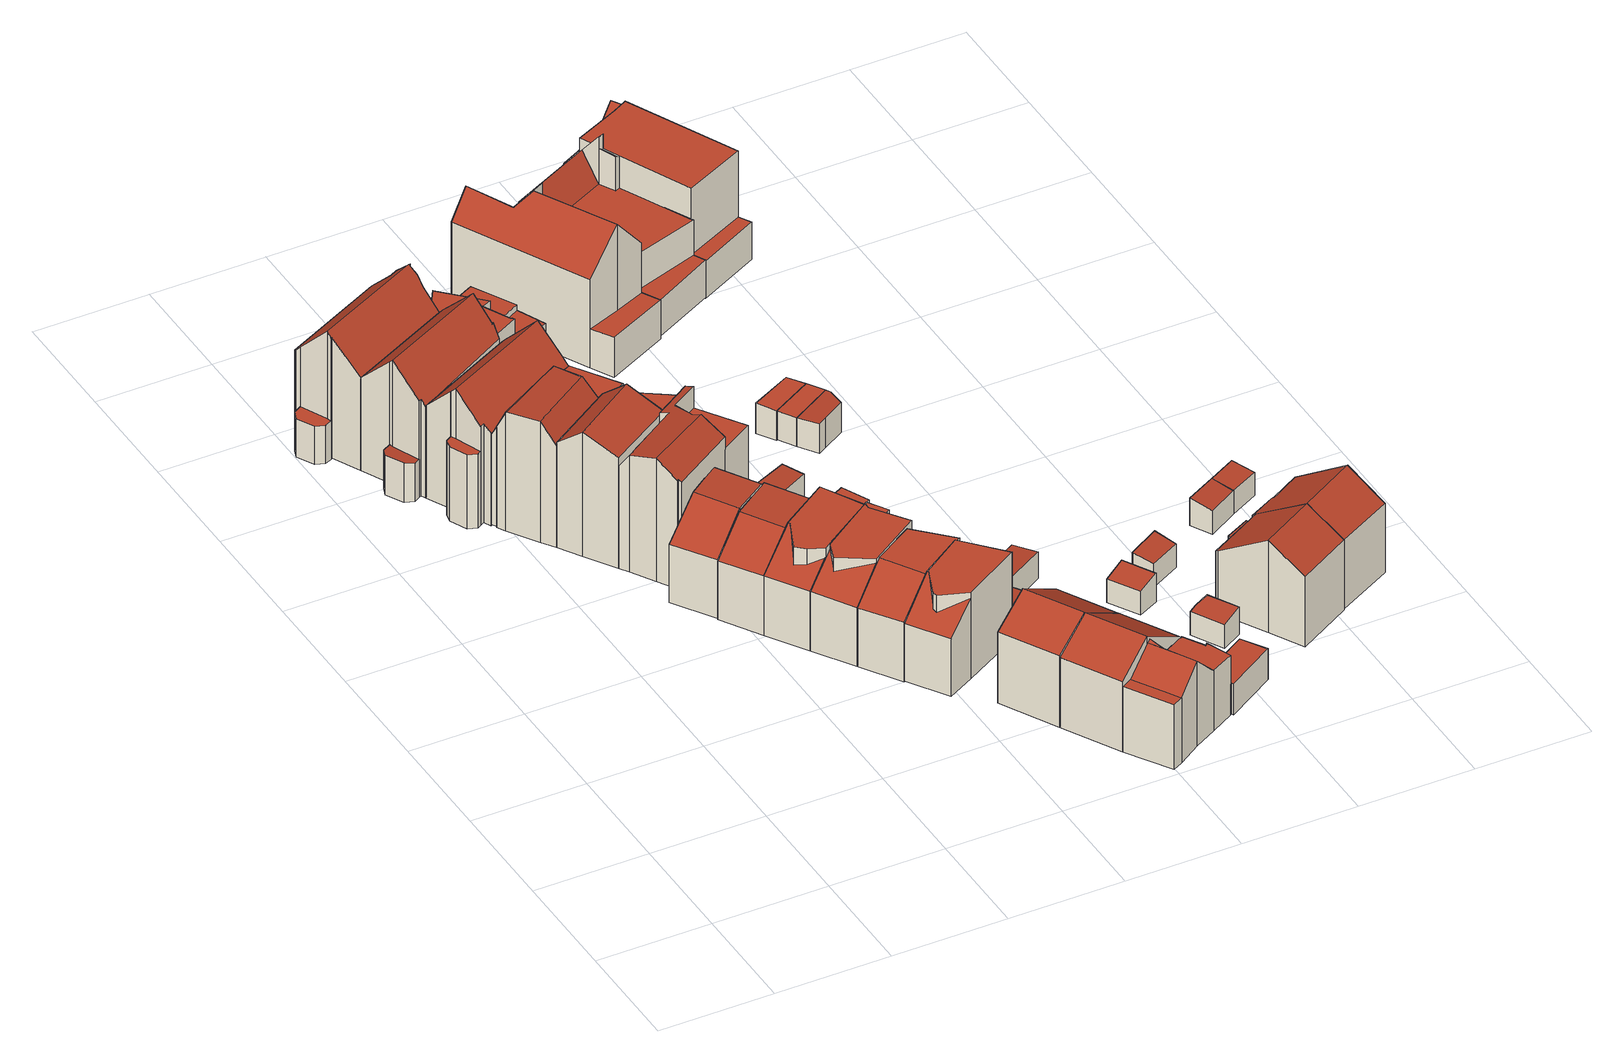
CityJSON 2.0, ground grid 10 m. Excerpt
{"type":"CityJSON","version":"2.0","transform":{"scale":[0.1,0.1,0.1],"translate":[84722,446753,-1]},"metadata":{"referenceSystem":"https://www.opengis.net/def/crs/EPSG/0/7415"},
"CityObjects":{
"building1":{"type":"Building","attributes":{"b3_bag_bag_overlap":0,"b3_bouwlagen":3,"b3_dak_type":"slanted","b3_h_dak_50p":9.49,"b3_h_dak_70p":10.19,"b3_h_dak_max":11.3,"b3_h_dak_min":3.09,"b3_h_maaiveld":-0.366,"b3_kas_warenhuis":false,"b3_mutatie_ahn3_ahn4":false,"b3_opp_buitenmuur":152.09,"b3_opp_dak_plat":2.57,"b3_opp_dak_schuin":101.36,"b3_opp_grond":76.14,"b3_opp_scheidingsmuur":177.81,"b3_reconstructie_onvolledig":false,"b3_rmse_lod12":2.52,"b3_rmse_lod13":0.966,"b3_rmse_lod22":0.0603,"b3_val3dity_lod12":"[]","b3_val3dity_lod13":"[]","b3_val3dity_lod22":"[]","b3_volume_lod12":803.07,"b3_volume_lod13":742.91,"b3_volume_lod22":706.24,"geconstateerd":false,"oorspronkelijkbouwjaar":1915,"status":"Pand in gebruik"},"children":["building1-1"]},
"building1-1":{"type":"BuildingPart","parents":["building1"],"geometry":[{"type":"Solid","lod":"2.2","boundaries":[[[[0,1,2,3,4,5,6,7,8,9,10,11,12,13,14,15]],[[16,7,6,17]],[[17,6,5,18]],[[19,20,14,13,21]],[[22,15,14,20]],[[23,11,10,24,25]],[[25,24,26,27]],[[28,8,7,16]],[[27,26,18,29]],[[29,18,5,4,30]],[[31,32,33,34]],[[35,9,8,28]],[[24,10,9,35]],[[21,13,12,36]],[[36,12,11,23]],[[37,38,20,19]],[[30,4,3,39]],[[39,3,2,32,31]],[[40,0,15,22]],[[32,2,1,41]],[[41,1,0,40]],[[34,33,38,37]],[[24,35,28,16,17,18,26]],[[38,33,40,22,20]],[[41,40,33,32]],[[27,37,19,21,36,23,25]],[[37,27,29,30,39,31,34]]]],"semantics":{"surfaces":[{"type":"GroundSurface"},{"type":"WallSurface","on_footprint_edge":true},{"type":"WallSurface","on_footprint_edge":false},{"type":"RoofSurface"}],"values":[[0,1,1,1,1,1,2,1,2,1,2,1,1,1,1,2,1,1,1,1,1,2,3,3,3,3,3]]}}]},
"building2":{"type":"Building","attributes":{"b3_bag_bag_overlap":0,"b3_bouwlagen":3,"b3_dak_type":"slanted","b3_h_dak_50p":10.35,"b3_h_dak_70p":10.88,"b3_h_dak_max":11.22,"b3_h_dak_min":8.4,"b3_h_maaiveld":-0.318,"b3_kas_warenhuis":false,"b3_mutatie_ahn3_ahn4":false,"b3_opp_buitenmuur":127.03,"b3_opp_dak_plat":17.73,"b3_opp_dak_schuin":49.9,"b3_opp_grond":53.45,"b3_opp_scheidingsmuur":175.1,"b3_reconstructie_onvolledig":false,"b3_rmse_lod12":1.39,"b3_rmse_lod13":1.39,"b3_rmse_lod22":0.12,"b3_val3dity_lod12":"[]","b3_val3dity_lod13":"[]","b3_val3dity_lod22":"[]","b3_volume_lod12":599.86,"b3_volume_lod13":599.86,"b3_volume_lod22":544.65,"geconstateerd":false,"oorspronkelijkbouwjaar":2007,"status":"Pand in gebruik"},"children":["building2-1"]},
"building2-1":{"type":"BuildingPart","parents":["building2"],"geometry":[{"type":"Solid","lod":"2.2","boundaries":[[[[42,43,44,45,46,47,48,49,50,51]],[[52,47,46,53]],[[54,55,56,57]],[[58,59,55,54]],[[60,50,49,61]],[[62,51,50,60]],[[63,64,59,58]],[[53,46,45,65]],[[66,43,42,67]],[[68,69,44,43,66]],[[57,56,69,68]],[[67,42,51,62]],[[61,49,48,70]],[[70,48,47,52,71]],[[71,52,64,63]],[[65,45,44,69]],[[60,57,68,66,67,62]],[[71,63,61,70]],[[57,60,61,63,58,54]],[[65,69,56,55,59,64,52,53]]]],"semantics":{"surfaces":[{"type":"GroundSurface"},{"type":"WallSurface","on_footprint_edge":true},{"type":"WallSurface","on_footprint_edge":false},{"type":"RoofSurface"}],"values":[[0,1,2,2,1,1,2,1,1,1,2,1,1,1,2,1,3,3,3,3]]}}]},
"building3":{"type":"Building","attributes":{"b3_bag_bag_overlap":0,"b3_bouwlagen":3,"b3_dak_type":"slanted","b3_h_dak_50p":8.77,"b3_h_dak_70p":9.88,"b3_h_dak_max":11.35,"b3_h_dak_min":2.34,"b3_h_maaiveld":-0.368,"b3_kas_warenhuis":false,"b3_mutatie_ahn3_ahn4":false,"b3_opp_buitenmuur":266.2,"b3_opp_dak_plat":30.44,"b3_opp_dak_schuin":108.61,"b3_opp_grond":110.12,"b3_opp_scheidingsmuur":145.61,"b3_reconstructie_onvolledig":false,"b3_rmse_lod12":4.04,"b3_rmse_lod13":1.57,"b3_rmse_lod22":0.597,"b3_val3dity_lod12":"[]","b3_val3dity_lod13":"[]","b3_val3dity_lod22":"[]","b3_volume_lod12":1126.4,"b3_volume_lod13":947.77,"b3_volume_lod22":842.76,"geconstateerd":false,"oorspronkelijkbouwjaar":1912,"status":"Pand in gebruik"},"children":["building3-1"]},
"building3-1":{"type":"BuildingPart","parents":["building3"],"geometry":[{"type":"Solid","lod":"2.2","boundaries":[[[[72,73,74,75,76,77,78,79,80,81,82,83,84,85,86,87,88]],[[89,90,91,92]],[[93,78,77,94]],[[95,75,74,96]],[[97,98,76,75,95]],[[99,72,88,100,101]],[[100,88,87,102]],[[96,74,73,103]],[[104,85,84,105]],[[101,100,106,107]],[[107,106,108,109]],[[105,84,83,108]],[[102,87,86,110]],[[110,86,85,104]],[[111,82,81,112]],[[112,81,80,113,114]],[[109,108,83,82,111]],[[115,116,117,98,97]],[[118,119,120,117,116]],[[121,122,116,115]],[[123,124,122,121]],[[114,113,125,126]],[[127,79,78,93]],[[113,80,79,127,128]],[[94,77,76,98]],[[103,73,72,99]],[[128,127,90,89]],[[124,129,119,118]],[[92,91,120,119]],[[126,125,129,124,123]],[[110,104,105,108,106,100,102]],[[129,125,113,128,89,92,119]],[[103,99,101,107,121,115,97,95,96]],[[124,118,116,122]],[[120,91,90,127,93,94,98,117]],[[126,123,121,107,109,111,112,114]]]],"semantics":{"surfaces":[{"type":"GroundSurface"},{"type":"WallSurface","on_footprint_edge":false},{"type":"WallSurface","on_footprint_edge":true},{"type":"RoofSurface"}],"values":[[0,1,2,2,2,2,2,2,2,1,1,2,2,2,2,2,2,1,1,1,1,1,2,2,2,2,1,1,1,1,3,3,3,3,3,3]]}}]},
"building4":{"type":"Building","attributes":{"b3_bag_bag_overlap":0,"b3_bouwlagen":3,"b3_dak_type":"slanted","b3_h_dak_50p":8.99,"b3_h_dak_70p":9.89,"b3_h_dak_max":11.28,"b3_h_dak_min":1.91,"b3_h_maaiveld":-0.415,"b3_kas_warenhuis":false,"b3_mutatie_ahn3_ahn4":false,"b3_opp_buitenmuur":167.05,"b3_opp_dak_plat":15.63,"b3_opp_dak_schuin":102.03,"b3_opp_grond":97.52,"b3_opp_scheidingsmuur":230.62,"b3_reconstructie_onvolledig":false,"b3_rmse_lod12":3.75,"b3_rmse_lod13":1.5,"b3_rmse_lod22":0.529,"b3_val3dity_lod12":"[]","b3_val3dity_lod13":"[]","b3_val3dity_lod22":"[]","b3_volume_lod12":1007.02,"b3_volume_lod13":867.8,"b3_volume_lod22":783.71,"geconstateerd":false,"oorspronkelijkbouwjaar":1915,"status":"Pand in gebruik"},"children":["building4-1"]},
"building4-1":{"type":"BuildingPart","parents":["building4"],"geometry":[{"type":"Solid","lod":"2.2","boundaries":[[[[130,131,132,81,133,134,78,135,136,137,138,139,15,13,140,12,141,142,143,144]],[[145,138,137,146,147]],[[148,140,13,149]],[[150,148,151,152]],[[153,78,134,154]],[[155,143,142,156]],[[157,144,143,155]],[[158,136,135,159]],[[146,137,136,158]],[[159,135,78,153]],[[160,161,162,163]],[[152,151,164,165]],[[166,131,130,167]],[[168,169,156,170]],[[167,130,144,157]],[[171,141,12,172]],[[172,12,140,148,150]],[[165,164,161,160,173]],[[174,175,133,81,112]],[[176,154,134,133,175]],[[177,132,131,166]],[[178,177,169,168]],[[170,156,142,141,171]],[[173,160,175,174]],[[179,180,154,176]],[[112,81,132,177,178]],[[147,146,180,179]],[[22,15,139,162]],[[163,162,139,138,145]],[[149,13,15,22]],[[169,177,166,167,157,155,156]],[[170,171,172,150,152,165,173,168]],[[112,178,168,173,174]],[[180,146,158,159,153,154]],[[163,145,147,179,176,175,160]],[[149,22,162,161,164,151,148]]]],"semantics":{"surfaces":[{"type":"GroundSurface"},{"type":"WallSurface","on_footprint_edge":true},{"type":"WallSurface","on_footprint_edge":false},{"type":"RoofSurface"}],"values":[[0,1,1,2,1,1,1,1,1,1,2,2,1,2,1,1,1,2,1,1,1,2,1,2,2,1,2,1,1,1,3,3,3,3,3,3]]}}]},
"building5":{"type":"Building","attributes":{"b3_bag_bag_overlap":0,"b3_bouwlagen":3,"b3_dak_type":"slanted","b3_h_dak_50p":9.45,"b3_h_dak_70p":10.74,"b3_h_dak_max":11.19,"b3_h_dak_min":2.65,"b3_h_maaiveld":-0.321,"b3_kas_warenhuis":false,"b3_mutatie_ahn3_ahn4":false,"b3_opp_buitenmuur":154.79,"b3_opp_dak_plat":15.14,"b3_opp_dak_schuin":57.48,"b3_opp_grond":68.62,"b3_opp_scheidingsmuur":185.21,"b3_reconstructie_onvolledig":false,"b3_rmse_lod12":3.67,"b3_rmse_lod13":1.21,"b3_rmse_lod22":0.238,"b3_val3dity_lod12":"[]","b3_val3dity_lod13":"[]","b3_val3dity_lod22":"[]","b3_volume_lod12":759.53,"b3_volume_lod13":655.76,"b3_volume_lod22":606.26,"geconstateerd":false,"oorspronkelijkbouwjaar":2007,"status":"Pand in gebruik"},"children":["building5-1"]},
"building5-1":{"type":"BuildingPart","parents":["building5"],"geometry":[{"type":"Solid","lod":"2.2","boundaries":[[[[181,182,183,184,185,186,187,48,188]],[[189,184,183,190]],[[191,192,193,194]],[[195,196,181,188,193]],[[197,187,186,198]],[[199,48,187,197]],[[190,183,182,200]],[[194,193,188,48,199]],[[198,186,185,201,202]],[[202,201,192,191]],[[203,204,196,195]],[[205,206,204,203]],[[201,185,184,189,207]],[[207,189,206,205]],[[200,182,181,196]],[[197,191,194,199]],[[202,191,197,198]],[[207,205,203,195,193,192,201]],[[200,196,204,206,189,190]]]],"semantics":{"surfaces":[{"type":"GroundSurface"},{"type":"WallSurface","on_footprint_edge":true},{"type":"WallSurface","on_footprint_edge":false},{"type":"RoofSurface"}],"values":[[0,1,2,1,1,1,1,1,1,2,2,2,1,2,1,3,3,3,3]]}}]},
"building6":{"type":"Building","attributes":{"b3_bag_bag_overlap":0,"b3_bouwlagen":3,"b3_dak_type":"slanted","b3_h_dak_50p":10.46,"b3_h_dak_70p":10.9,"b3_h_dak_max":11.23,"b3_h_dak_min":8.45,"b3_h_maaiveld":-0.322,"b3_kas_warenhuis":false,"b3_mutatie_ahn3_ahn4":false,"b3_opp_buitenmuur":170.84,"b3_opp_dak_plat":16.07,"b3_opp_dak_schuin":47.26,"b3_opp_grond":55.08,"b3_opp_scheidingsmuur":155.68,"b3_reconstructie_onvolledig":false,"b3_rmse_lod12":1.3,"b3_rmse_lod13":1.3,"b3_rmse_lod22":0.154,"b3_val3dity_lod12":"[]","b3_val3dity_lod13":"[]","b3_val3dity_lod22":"[]","b3_volume_lod12":618.58,"b3_volume_lod13":618.58,"b3_volume_lod22":570.13,"geconstateerd":false,"oorspronkelijkbouwjaar":2007,"status":"Pand in gebruik"},"children":["building6-1"]},
"building6-1":{"type":"BuildingPart","parents":["building6"],"geometry":[{"type":"Solid","lod":"2.2","boundaries":[[[[208,186,209,210,211,212,213,214,215,216,217]],[[218,209,186,219]],[[220,208,217,221]],[[222,218,223]],[[219,186,208,220]],[[224,215,214,225]],[[226,216,215,224]],[[227,228,229,230]],[[228,213,212,231]],[[221,217,216,226]],[[232,210,209,218,222]],[[225,214,213,228,227]],[[233,234,235,236]],[[236,235,211,210,232]],[[230,229,237,238]],[[231,212,211,235]],[[238,237,234,233]],[[219,220,223,218]],[[225,227,230,221,226,224]],[[238,233,236,232,222,223,220,221,230]],[[234,237,229,228,231,235]]]],"semantics":{"surfaces":[{"type":"GroundSurface"},{"type":"WallSurface","on_footprint_edge":true},{"type":"WallSurface","on_footprint_edge":false},{"type":"RoofSurface"}],"values":[[0,1,1,2,1,1,1,2,1,1,1,1,2,1,2,1,2,3,3,3,3]]}}]},
"building7":{"type":"Building","attributes":{"b3_bag_bag_overlap":0,"b3_bouwlagen":3,"b3_dak_type":"slanted","b3_h_dak_50p":5.7,"b3_h_dak_70p":7.4,"b3_h_dak_max":8,"b3_h_dak_min":2.19,"b3_h_maaiveld":-0.327,"b3_kas_warenhuis":false,"b3_mutatie_ahn3_ahn4":false,"b3_opp_buitenmuur":92.63,"b3_opp_dak_plat":47.72,"b3_opp_dak_schuin":18.5,"b3_opp_grond":58.22,"b3_opp_scheidingsmuur":126.48,"b3_reconstructie_onvolledig":false,"b3_rmse_lod12":3.33,"b3_rmse_lod13":0.966,"b3_rmse_lod22":0.0675,"b3_val3dity_lod12":"[]","b3_val3dity_lod13":"[]","b3_val3dity_lod22":"[]","b3_volume_lod12":446.77,"b3_volume_lod13":349.79,"b3_volume_lod22":315.36,"geconstateerd":false,"oorspronkelijkbouwjaar":1892,"status":"Pand in gebruik"},"children":["building7-1"]},
"building7-1":{"type":"BuildingPart","parents":["building7"],"geometry":[{"type":"Solid","lod":"2.2","boundaries":[[[[239,240,241,242,243,244,245,246,247,212,248,249,250,251]],[[252,249,248,253]],[[253,248,212,254]],[[255,250,249,252]],[[254,212,247,256]],[[257,244,243,258]],[[259,245,244,257]],[[258,243,242,260]],[[261,251,250,255]],[[262,239,251,261]],[[263,264,265,266]],[[264,241,240,267,268]],[[260,242,241,264,263]],[[266,265,246,245,259]],[[269,256,247,246,265]],[[268,267,256,269]],[[267,240,239,262]],[[258,260,259,257]],[[266,259,260,263]],[[268,269,265,264]],[[267,262,261,255,252,253,254,256]]]],"semantics":{"surfaces":[{"type":"GroundSurface"},{"type":"WallSurface","on_footprint_edge":true},{"type":"WallSurface","on_footprint_edge":false},{"type":"RoofSurface"}],"values":[[0,1,1,1,1,1,1,1,1,1,2,1,1,1,1,2,1,3,3,3,3]]}}]},
"building8":{"type":"Building","attributes":{"b3_bag_bag_overlap":0,"b3_bouwlagen":3,"b3_dak_type":"slanted","b3_h_dak_50p":5.51,"b3_h_dak_70p":7.42,"b3_h_dak_max":7.96,"b3_h_dak_min":2.17,"b3_h_maaiveld":-0.36,"b3_kas_warenhuis":false,"b3_mutatie_ahn3_ahn4":false,"b3_opp_buitenmuur":71.99,"b3_opp_dak_plat":27.09,"b3_opp_dak_schuin":32.1,"b3_opp_grond":58,"b3_opp_scheidingsmuur":145.56,"b3_reconstructie_onvolledig":false,"b3_rmse_lod12":3.43,"b3_rmse_lod13":0.975,"b3_rmse_lod22":0.0486,"b3_val3dity_lod12":"[]","b3_val3dity_lod13":"[]","b3_val3dity_lod22":"[]","b3_volume_lod12":458.21,"b3_volume_lod13":337.32,"b3_volume_lod22":309.08,"geconstateerd":false,"oorspronkelijkbouwjaar":1892,"status":"Pand in gebruik"},"children":["building8-1"]},
"building8-1":{"type":"BuildingPart","parents":["building8"],"geometry":[{"type":"Solid","lod":"2.2","boundaries":[[[[270,271,272,273,274,275,276,277,278,279,280,281,282,283]],[[284,270,283,285,286]],[[287,279,278,288]],[[289,280,279,287]],[[290,272,271,291]],[[292,281,280,289]],[[293,282,281,292]],[[288,278,277,261]],[[294,293,295,296]],[[297,273,272,290]],[[291,271,270,284]],[[261,277,276,295]],[[298,299,274,273,297]],[[296,295,276,275,300]],[[285,283,282,293,294]],[[286,285,299,298]],[[300,275,274,299]],[[291,284,297,290]],[[261,295,293,292,289,287,288]],[[286,298,297,284]],[[300,299,285,294,296]]]],"semantics":{"surfaces":[{"type":"GroundSurface"},{"type":"WallSurface","on_footprint_edge":true},{"type":"WallSurface","on_footprint_edge":false},{"type":"RoofSurface"}],"values":[[0,1,1,1,1,1,1,1,2,1,1,1,1,1,1,2,1,3,3,3,3]]}}]},
"building9":{"type":"Building","attributes":{"b3_bag_bag_overlap":0,"b3_bouwlagen":3,"b3_dak_type":"slanted","b3_h_dak_50p":7.68,"b3_h_dak_70p":7.88,"b3_h_dak_max":7.99,"b3_h_dak_min":2.3,"b3_h_maaiveld":-0.388,"b3_kas_warenhuis":false,"b3_mutatie_ahn3_ahn4":false,"b3_opp_buitenmuur":67.15,"b3_opp_dak_plat":23.9,"b3_opp_dak_schuin":23.07,"b3_opp_grond":44.49,"b3_opp_scheidingsmuur":136.31,"b3_reconstructie_onvolledig":false,"b3_rmse_lod12":2.86,"b3_rmse_lod13":0.833,"b3_rmse_lod22":0.0979,"b3_val3dity_lod12":"[]","b3_val3dity_lod13":"[]","b3_val3dity_lod22":"[]","b3_volume_lod12":368.14,"b3_volume_lod13":310.13,"b3_volume_lod22":291.2,"geconstateerd":false,"oorspronkelijkbouwjaar":1892,"status":"Pand in gebruik"},"children":["building9-1"]},
"building9-1":{"type":"BuildingPart","parents":["building9"],"geometry":[{"type":"Solid","lod":"2.2","boundaries":[[[[301,302,303,304,305,306,307,308,309]],[[310,306,305,311]],[[312,313,307,306,310,314]],[[315,308,307,313]],[[316,317,313,312]],[[318,309,308,315]],[[311,305,304,319]],[[320,321,322,323]],[[323,322,303,302,324]],[[319,304,303,322]],[[314,310,321,320]],[[325,301,309,318]],[[326,325,317,316]],[[324,302,301,325,326]],[[321,310,311,319,322]],[[317,325,318,315,313]],[[324,326,316,312,314,320,323]]]],"semantics":{"surfaces":[{"type":"GroundSurface"},{"type":"WallSurface","on_footprint_edge":true},{"type":"WallSurface","on_footprint_edge":false},{"type":"RoofSurface"}],"values":[[0,1,1,1,2,1,1,2,1,1,2,1,2,1,3,3,3]]}}]},
"building10":{"type":"Building","attributes":{"b3_bag_bag_overlap":0,"b3_bouwlagen":3,"b3_dak_type":"slanted","b3_h_dak_50p":6.46,"b3_h_dak_70p":7.89,"b3_h_dak_max":8.02,"b3_h_dak_min":2.15,"b3_h_maaiveld":-0.372,"b3_kas_warenhuis":false,"b3_mutatie_ahn3_ahn4":false,"b3_opp_buitenmuur":78.04,"b3_opp_dak_plat":43.84,"b3_opp_dak_schuin":12.09,"b3_opp_grond":53.32,"b3_opp_scheidingsmuur":149.13,"b3_reconstructie_onvolledig":false,"b3_rmse_lod12":3.58,"b3_rmse_lod13":0.774,"b3_rmse_lod22":0.0904,"b3_val3dity_lod12":"[]","b3_val3dity_lod13":"[]","b3_val3dity_lod22":"[]","b3_volume_lod12":440.86,"b3_volume_lod13":334.33,"b3_volume_lod22":317.39,"geconstateerd":false,"oorspronkelijkbouwjaar":1892,"status":"Pand in gebruik"},"children":["building10-1"]},
"building10-1":{"type":"BuildingPart","parents":["building10"],"geometry":[{"type":"Solid","lod":"2.2","boundaries":[[[[327,302,328,309,271,329,330,281,331,332,333,304]],[[334,335,328,302,324]],[[318,309,328,335]],[[336,337,335,334]],[[338,281,330,339]],[[340,341,339,342]],[[291,271,309,318]],[[343,304,333,344]],[[344,333,332,345]],[[345,332,331,346]],[[346,331,281,338]],[[347,348,349]],[[348,347,337,336]],[[342,339,330,329,350]],[[350,329,271,291]],[[324,302,327,341,340]],[[341,327,304,343]],[[350,291,318,335,337,347,349]],[[324,340,342,350,349,348,336,334]],[[341,343,344,345,346,338,339]]]],"semantics":{"surfaces":[{"type":"GroundSurface"},{"type":"WallSurface","on_footprint_edge":true},{"type":"WallSurface","on_footprint_edge":false},{"type":"RoofSurface"}],"values":[[0,1,1,2,1,2,1,1,1,1,1,2,2,1,1,1,1,3,3,3]]}}]},
"building11":{"type":"Building","attributes":{"b3_bag_bag_overlap":0,"b3_bouwlagen":3,"b3_dak_type":"slanted","b3_h_dak_50p":6.71,"b3_h_dak_70p":7.63,"b3_h_dak_max":7.87,"b3_h_dak_min":1.99,"b3_h_maaiveld":-0.374,"b3_kas_warenhuis":false,"b3_mutatie_ahn3_ahn4":false,"b3_opp_buitenmuur":74.52,"b3_opp_dak_plat":36.42,"b3_opp_dak_schuin":16.88,"b3_opp_grond":49.95,"b3_opp_scheidingsmuur":124.84,"b3_reconstructie_onvolledig":false,"b3_rmse_lod12":3.13,"b3_rmse_lod13":0.775,"b3_rmse_lod22":0.0687,"b3_val3dity_lod12":"[]","b3_val3dity_lod13":"[]","b3_val3dity_lod22":"[]","b3_volume_lod12":399.89,"b3_volume_lod13":306.87,"b3_volume_lod22":289.5,"geconstateerd":false,"oorspronkelijkbouwjaar":1892,"status":"Pand in gebruik"},"children":["building11-1"]},
"building11-1":{"type":"BuildingPart","parents":["building11"],"geometry":[{"type":"Solid","lod":"2.2","boundaries":[[[[351,352,353,354,355,356,308,357,358]],[[359,352,351,360]],[[361,353,352,359]],[[362,357,308,315]],[[315,308,356,363]],[[364,354,353,361,365]],[[365,361,366,367]],[[363,356,355,368]],[[368,355,354,364]],[[360,351,358,366]],[[367,366,358,357,362]],[[363,368,362,315]],[[360,366,361,359]],[[367,362,368,364,365]]]],"semantics":{"surfaces":[{"type":"GroundSurface"},{"type":"WallSurface","on_footprint_edge":true},{"type":"WallSurface","on_footprint_edge":false},{"type":"RoofSurface"}],"values":[[0,1,1,1,1,1,2,1,1,1,1,3,3,3]]}}]},
"building12":{"type":"Building","attributes":{"b3_bag_bag_overlap":0,"b3_bouwlagen":3,"b3_dak_type":"slanted","b3_h_dak_50p":7.14,"b3_h_dak_70p":7.7,"b3_h_dak_max":8.46,"b3_h_dak_min":5.37,"b3_h_maaiveld":-0.325,"b3_kas_warenhuis":false,"b3_mutatie_ahn3_ahn4":false,"b3_opp_buitenmuur":129.36,"b3_opp_dak_plat":0,"b3_opp_dak_schuin":53.41,"b3_opp_grond":45.16,"b3_opp_scheidingsmuur":60.1,"b3_reconstructie_onvolledig":false,"b3_rmse_lod12":0.99,"b3_rmse_lod13":0.99,"b3_rmse_lod22":0.0317,"b3_val3dity_lod12":"[]","b3_val3dity_lod13":"[]","b3_val3dity_lod22":"[]","b3_volume_lod12":360.89,"b3_volume_lod13":360.89,"b3_volume_lod22":335.99,"geconstateerd":false,"oorspronkelijkbouwjaar":1981,"status":"Pand in gebruik"},"children":["building12-1"]},
"building12-1":{"type":"BuildingPart","parents":["building12"],"geometry":[{"type":"Solid","lod":"2.2","boundaries":[[[[369,370,371,372,373,374]],[[375,372,371,376]],[[377,369,374,378]],[[378,374,373,379]],[[379,373,372,375]],[[376,371,370,380]],[[380,370,369,377]],[[379,375,377,378]],[[380,377,375,376]]]],"semantics":{"surfaces":[{"type":"GroundSurface"},{"type":"WallSurface","on_footprint_edge":true},{"type":"RoofSurface"}],"values":[[0,1,1,1,1,1,1,2,2]]}}]},
"building13":{"type":"Building","attributes":{"b3_bag_bag_overlap":0,"b3_bouwlagen":3,"b3_dak_type":"slanted","b3_h_dak_50p":6.05,"b3_h_dak_70p":7.85,"b3_h_dak_max":8.07,"b3_h_dak_min":1.98,"b3_h_maaiveld":-0.334,"b3_kas_warenhuis":false,"b3_mutatie_ahn3_ahn4":false,"b3_opp_buitenmuur":172.36,"b3_opp_dak_plat":26.41,"b3_opp_dak_schuin":38.64,"b3_opp_grond":61.53,"b3_opp_scheidingsmuur":59.49,"b3_reconstructie_onvolledig":false,"b3_rmse_lod12":3.7,"b3_rmse_lod13":0.728,"b3_rmse_lod22":0.0856,"b3_val3dity_lod12":"[]","b3_val3dity_lod13":"[]","b3_val3dity_lod22":"[]","b3_volume_lod12":503.95,"b3_volume_lod13":363.41,"b3_volume_lod22":342.56,"geconstateerd":false,"oorspronkelijkbouwjaar":1892,"status":"Pand in gebruik"},"children":["building13-1"]},
"building13-1":{"type":"BuildingPart","parents":["building13"],"geometry":[{"type":"Solid","lod":"2.2","boundaries":[[[[381,382,383,384,385,386,387,388,389,390,391,392]],[[393,388,387,394]],[[395,393,396,397]],[[398,384,383,399]],[[400,385,384,398]],[[397,396,381,392,401]],[[402,391,390,403]],[[394,387,386,404]],[[404,386,385,400]],[[399,383,382,405]],[[406,407,408,409]],[[405,382,381,396]],[[401,392,391,402]],[[410,411,389,388,393,395]],[[407,406,412]],[[403,390,389,411]],[[409,408,411,410]],[[405,396,393,394,404,400,398,399]],[[411,408,407,412,401,402,403]],[[409,410,395,397,401,412,406]]]],"semantics":{"surfaces":[{"type":"GroundSurface"},{"type":"WallSurface","on_footprint_edge":true},{"type":"WallSurface","on_footprint_edge":false},{"type":"RoofSurface"}],"values":[[0,1,2,1,1,1,1,1,1,1,2,1,1,1,2,1,2,3,3,3]]}}]},
"building14":{"type":"Building","attributes":{"b3_bag_bag_overlap":0,"b3_bouwlagen":3,"b3_dak_type":"slanted","b3_h_dak_50p":7.16,"b3_h_dak_70p":7.71,"b3_h_dak_max":8.47,"b3_h_dak_min":5.38,"b3_h_maaiveld":-0.351,"b3_kas_warenhuis":false,"b3_mutatie_ahn3_ahn4":false,"b3_opp_buitenmuur":76.83,"b3_opp_dak_plat":0,"b3_opp_dak_schuin":53.41,"b3_opp_grond":45.1,"b3_opp_scheidingsmuur":113.11,"b3_reconstructie_onvolledig":false,"b3_rmse_lod12":0.954,"b3_rmse_lod13":0.954,"b3_rmse_lod22":0.0301,"b3_val3dity_lod12":"[]","b3_val3dity_lod13":"[]","b3_val3dity_lod22":"[]","b3_volume_lod12":360.29,"b3_volume_lod13":360.29,"b3_volume_lod22":336.59,"geconstateerd":false,"oorspronkelijkbouwjaar":1981,"status":"Pand in gebruik"},"children":["building14-1"]},
"building14-1":{"type":"BuildingPart","parents":["building14"],"geometry":[{"type":"Solid","lod":"2.2","boundaries":[[[[373,372,413,414,415,416]],[[417,415,414,418]],[[419,416,415,417]],[[420,373,416,419]],[[418,414,413,421]],[[421,413,372,375]],[[375,372,373,420]],[[375,417,418,421]],[[417,375,420,419]]]],"semantics":{"surfaces":[{"type":"GroundSurface"},{"type":"WallSurface","on_footprint_edge":true},{"type":"RoofSurface"}],"values":[[0,1,1,1,1,1,1,2,2]]}}]},
"building15":{"type":"Building","attributes":{"b3_bag_bag_overlap":0,"b3_bouwlagen":2,"b3_dak_type":"slanted","b3_h_dak_50p":5.47,"b3_h_dak_70p":6.25,"b3_h_dak_max":8.31,"b3_h_dak_min":2.52,"b3_h_maaiveld":-0.339,"b3_kas_warenhuis":false,"b3_mutatie_ahn3_ahn4":false,"b3_opp_buitenmuur":86.36,"b3_opp_dak_plat":28.05,"b3_opp_dak_schuin":28.04,"b3_opp_grond":48.75,"b3_opp_scheidingsmuur":106.01,"b3_reconstructie_onvolledig":false,"b3_rmse_lod12":1.94,"b3_rmse_lod13":0.793,"b3_rmse_lod22":0.0542,"b3_val3dity_lod12":"[]","b3_val3dity_lod13":"[]","b3_val3dity_lod22":"[]","b3_volume_lod12":321.64,"b3_volume_lod13":290.06,"b3_volume_lod22":273.77,"geconstateerd":false,"oorspronkelijkbouwjaar":1883,"status":"Pand in gebruik"},"children":["building15-1"]},
"building15-1":{"type":"BuildingPart","parents":["building15"],"geometry":[{"type":"Solid","lod":"2.2","boundaries":[[[[422,423,416,424,425,426,414,427,428,429,430,431,432,433,434,435,436,437]],[[438,423,422,439]],[[440,432,431,441]],[[442,429,428,443]],[[444,445,430,429,442]],[[443,428,427,446]],[[447,433,432,440]],[[446,427,414,418]],[[448,424,416,449]],[[449,416,423,438]],[[441,431,430,445]],[[450,434,433,447]],[[451,435,434,450]],[[418,414,426,452]],[[453,454,425,424,448]],[[455,437,436,456]],[[456,436,435,451,457]],[[439,422,437,455]],[[454,453,458]],[[452,426,425,454]],[[457,451,445,444]],[[449,438,439,448]],[[457,444,442,443,446,418,452,456]],[[455,458,453,448,439]],[[458,455,456,452,454]],[[445,451,450,447,440,441]]]],"semantics":{"surfaces":[{"type":"GroundSurface"},{"type":"WallSurface","on_footprint_edge":true},{"type":"WallSurface","on_footprint_edge":false},{"type":"RoofSurface"}],"values":[[0,1,1,1,1,1,1,1,1,1,1,1,1,1,1,1,1,1,2,1,2,3,3,3,3,3]]}}]},
"building16":{"type":"Building","attributes":{"b3_bag_bag_overlap":0,"b3_bouwlagen":3,"b3_dak_type":"slanted","b3_h_dak_50p":9.13,"b3_h_dak_70p":9.81,"b3_h_dak_max":11.39,"b3_h_dak_min":3.23,"b3_h_maaiveld":-0.354,"b3_kas_warenhuis":false,"b3_mutatie_ahn3_ahn4":false,"b3_opp_buitenmuur":233.76,"b3_opp_dak_plat":0,"b3_opp_dak_schuin":122.69,"b3_opp_grond":84.76,"b3_opp_scheidingsmuur":106.13,"b3_reconstructie_onvolledig":false,"b3_rmse_lod12":2.49,"b3_rmse_lod13":1.03,"b3_rmse_lod22":0.139,"b3_val3dity_lod12":"[]","b3_val3dity_lod13":"[]","b3_val3dity_lod22":"[]","b3_volume_lod12":860.69,"b3_volume_lod13":793.48,"b3_volume_lod22":755.49,"geconstateerd":false,"oorspronkelijkbouwjaar":1916,"status":"Pand in gebruik"},"children":["building16-1"]},
"building16-1":{"type":"BuildingPart","parents":["building16"],"geometry":[{"type":"Solid","lod":"2.2","boundaries":[[[[459,460,461,462,463,464,465,466,467,468,469,470]],[[471,467,466,472]],[[473,468,467,471]],[[472,466,465,474]],[[474,465,464,475]],[[476,469,468,473]],[[477,478,479,480]],[[478,462,461,481]],[[481,461,460,482]],[[475,464,463,483]],[[483,463,462,478,477]],[[484,485,486]],[[480,479,487,488]],[[482,460,459,487]],[[485,484,470,469,476]],[[488,487,459,470,484]],[[475,489,473,471,472,474]],[[482,487,479,478,481]],[[490,486,485,476,473,489]],[[488,484,486,490,480]],[[489,475,483,477,480,490]]]],"semantics":{"surfaces":[{"type":"GroundSurface"},{"type":"WallSurface","on_footprint_edge":true},{"type":"WallSurface","on_footprint_edge":false},{"type":"RoofSurface"}],"values":[[0,1,1,1,1,1,2,1,1,1,1,2,2,1,1,1,3,3,3,3,3]]}}]},
"building17":{"type":"Building","attributes":{"b3_bag_bag_overlap":0,"b3_dak_type":"horizontal","b3_h_dak_50p":2.43,"b3_h_dak_70p":2.44,"b3_h_dak_max":2.71,"b3_h_dak_min":2.38,"b3_h_maaiveld":-0.359,"b3_kas_warenhuis":false,"b3_mutatie_ahn3_ahn4":false,"b3_opp_buitenmuur":21.5,"b3_opp_dak_plat":7.22,"b3_opp_dak_schuin":0,"b3_opp_grond":7.22,"b3_opp_scheidingsmuur":11.28,"b3_reconstructie_onvolledig":false,"b3_rmse_lod12":0.0452,"b3_rmse_lod13":0.0452,"b3_rmse_lod22":0.0406,"b3_val3dity_lod12":"[]","b3_val3dity_lod13":"[]","b3_val3dity_lod22":"[]","b3_volume_lod12":20.22,"b3_volume_lod13":20.22,"b3_volume_lod22":20.21,"geconstateerd":false,"oorspronkelijkbouwjaar":2006,"status":"Pand in gebruik"},"children":["building17-1"]},
"building17-1":{"type":"BuildingPart","parents":["building17"],"geometry":[{"type":"Solid","lod":"2.2","boundaries":[[[[491,492,493,494]],[[495,491,494,496]],[[496,494,493,497]],[[497,493,492,498]],[[498,492,491,495]],[[498,495,496,497]]]],"semantics":{"surfaces":[{"type":"GroundSurface"},{"type":"WallSurface","on_footprint_edge":true},{"type":"RoofSurface"}],"values":[[0,1,1,1,1,2]]}}]},
"building18":{"type":"Building","attributes":{"b3_bag_bag_overlap":0,"b3_dak_type":"horizontal","b3_h_dak_50p":2.44,"b3_h_dak_70p":2.45,"b3_h_dak_max":2.48,"b3_h_dak_min":2.38,"b3_h_maaiveld":-0.346,"b3_kas_warenhuis":false,"b3_mutatie_ahn3_ahn4":false,"b3_opp_buitenmuur":9.84,"b3_opp_dak_plat":7.13,"b3_opp_dak_schuin":0,"b3_opp_grond":7.13,"b3_opp_scheidingsmuur":22.66,"b3_reconstructie_onvolledig":false,"b3_rmse_lod12":0.0213,"b3_rmse_lod13":0.0213,"b3_rmse_lod22":0.0196,"b3_val3dity_lod12":"[]","b3_val3dity_lod13":"[]","b3_val3dity_lod22":"[]","b3_volume_lod12":19.89,"b3_volume_lod13":19.89,"b3_volume_lod22":19.83,"geconstateerd":false,"oorspronkelijkbouwjaar":2006,"status":"Pand in gebruik"},"children":["building18-1"]},
"building18-1":{"type":"BuildingPart","parents":["building18"],"geometry":[{"type":"Solid","lod":"2.2","boundaries":[[[[499,500,501,502]],[[503,499,502,504]],[[504,502,501,496]],[[496,501,500,495]],[[495,500,499,503]],[[495,503,504,496]]]],"semantics":{"surfaces":[{"type":"GroundSurface"},{"type":"WallSurface","on_footprint_edge":true},{"type":"RoofSurface"}],"values":[[0,1,1,1,1,2]]}}]},
"building19":{"type":"Building","attributes":{"b3_bag_bag_overlap":0,"b3_dak_type":"horizontal","b3_h_dak_50p":2.45,"b3_h_dak_70p":2.45,"b3_h_dak_max":2.5,"b3_h_dak_min":2.4,"b3_h_maaiveld":-0.337,"b3_kas_warenhuis":false,"b3_mutatie_ahn3_ahn4":false,"b3_opp_buitenmuur":20.07,"b3_opp_dak_plat":7.22,"b3_opp_dak_schuin":0,"b3_opp_grond":7.22,"b3_opp_scheidingsmuur":11.38,"b3_reconstructie_onvolledig":false,"b3_rmse_lod12":0.0217,"b3_rmse_lod13":0.0217,"b3_rmse_lod22":0.0196,"b3_val3dity_lod12":"[]","b3_val3dity_lod13":"[]","b3_val3dity_lod22":"[]","b3_volume_lod12":20.13,"b3_volume_lod13":20.13,"b3_volume_lod22":20.07,"geconstateerd":false,"oorspronkelijkbouwjaar":2006,"status":"Pand in gebruik"},"children":["building19-1"]},
"building19-1":{"type":"BuildingPart","parents":["building19"],"geometry":[{"type":"Solid","lod":"2.2","boundaries":[[[[505,506,507,508,499,502]],[[509,508,507,510]],[[503,499,508,509]],[[511,506,505,512]],[[512,505,502,504]],[[510,507,506,511]],[[504,502,499,503]],[[504,503,509,510,511,512]]]],"semantics":{"surfaces":[{"type":"GroundSurface"},{"type":"WallSurface","on_footprint_edge":true},{"type":"RoofSurface"}],"values":[[0,1,1,1,1,1,1,2]]}}]},
"building20":{"type":"Building","attributes":{"b3_dak_type":"slanted","b3_h_dak_50p":2.18,"b3_h_dak_70p":2.29,"b3_h_dak_max":2.52,"b3_h_dak_min":1.99,"b3_h_maaiveld":-0.198,"b3_kas_warenhuis":false,"b3_mutatie_ahn3_ahn4":false,"b3_opp_buitenmuur":24.58,"b3_opp_dak_plat":0,"b3_opp_dak_schuin":6.32,"b3_opp_grond":6.12,"b3_opp_scheidingsmuur":0,"b3_reconstructie_onvolledig":false,"b3_rmse_lod12":0.186,"b3_rmse_lod13":0.186,"b3_rmse_lod22":0.0372,"b3_val3dity_lod12":"[]","b3_val3dity_lod13":"[]","b3_val3dity_lod22":"[]","b3_volume_lod12":15.47,"b3_volume_lod13":15.47,"b3_volume_lod22":14.89,"geconstateerd":false,"oorspronkelijkbouwjaar":1981,"status":"Pand in gebruik"},"children":["building20-1"]},
"building20-1":{"type":"BuildingPart","parents":["building20"],"geometry":[{"type":"Solid","lod":"2.2","boundaries":[[[[513,514,515,516]],[[517,513,516,518]],[[518,516,515,519]],[[519,515,514,520]],[[520,514,513,517]],[[520,517,518,519]]]],"semantics":{"surfaces":[{"type":"GroundSurface"},{"type":"WallSurface","on_footprint_edge":true},{"type":"RoofSurface"}],"values":[[0,1,1,1,1,2]]}}]},
"building21":{"type":"Building","attributes":{"b3_bag_bag_overlap":0,"b3_bouwlagen":3,"b3_dak_type":"slanted","b3_h_dak_50p":6.82,"b3_h_dak_70p":7.38,"b3_h_dak_max":10.17,"b3_h_dak_min":3.26,"b3_h_maaiveld":-0.144,"b3_kas_warenhuis":false,"b3_mutatie_ahn3_ahn4":false,"b3_opp_buitenmuur":96.81,"b3_opp_dak_plat":52.5,"b3_opp_dak_schuin":42.32,"b3_opp_grond":77.86,"b3_opp_scheidingsmuur":183.38,"b3_reconstructie_onvolledig":false,"b3_rmse_lod12":1.63,"b3_rmse_lod13":0.802,"b3_rmse_lod22":0.377,"b3_val3dity_lod12":"[]","b3_val3dity_lod13":"[]","b3_val3dity_lod22":"[]","b3_volume_lod12":570.06,"b3_volume_lod13":550.68,"b3_volume_lod22":536.92,"geconstateerd":false,"oorspronkelijkbouwjaar":1914,"status":"Pand in gebruik"},"children":["building21-1"]},
"building21-1":{"type":"BuildingPart","parents":["building21"],"geometry":[{"type":"Solid","lod":"2.2","boundaries":[[[[521,522,523,524,525,526,527,528,529,530]],[[482,525,524,531]],[[532,533,534,535]],[[536,537,523,522,534]],[[538,530,529,539]],[[539,529,528,540]],[[541,526,525,482]],[[531,524,523,537]],[[542,543,521,530,538]],[[544,541,537,536]],[[545,546,547,548]],[[540,528,527,549]],[[549,527,526,541,544]],[[535,534,522,521,543]],[[546,545,533,532]],[[547,546,543,542]],[[537,541,482,531]],[[543,546,532,535]],[[545,549,544,536,534,533]],[[547,542,538,539,540,548]],[[549,545,548,540]]]],"semantics":{"surfaces":[{"type":"GroundSurface"},{"type":"WallSurface","on_footprint_edge":true},{"type":"WallSurface","on_footprint_edge":false},{"type":"RoofSurface"}],"values":[[0,1,2,1,1,1,1,1,1,2,2,1,1,1,2,2,3,3,3,3,3]]}}]},
"building22":{"type":"Building","attributes":{"b3_dak_type":"horizontal","b3_h_dak_50p":2.14,"b3_h_dak_70p":2.22,"b3_h_dak_max":2.36,"b3_h_dak_min":2.01,"b3_h_maaiveld":-0.194,"b3_kas_warenhuis":false,"b3_mutatie_ahn3_ahn4":false,"b3_opp_buitenmuur":23.56,"b3_opp_dak_plat":0,"b3_opp_dak_schuin":6.06,"b3_opp_grond":5.97,"b3_opp_scheidingsmuur":0,"b3_reconstructie_onvolledig":false,"b3_rmse_lod12":0.124,"b3_rmse_lod13":0.124,"b3_rmse_lod22":0.0164,"b3_val3dity_lod12":"[]","b3_val3dity_lod13":"[]","b3_val3dity_lod22":"[]","b3_volume_lod12":14.52,"b3_volume_lod13":14.52,"b3_volume_lod22":14.22,"geconstateerd":false,"oorspronkelijkbouwjaar":1981,"status":"Pand in gebruik"},"children":["building22-1"]},
"building22-1":{"type":"BuildingPart","parents":["building22"],"geometry":[{"type":"Solid","lod":"2.2","boundaries":[[[[550,551,552,553,554]],[[555,553,552,556]],[[557,550,554,558]],[[558,554,553,555]],[[556,552,551,559]],[[559,551,550,557]],[[559,557,558,555,556]]]],"semantics":{"surfaces":[{"type":"GroundSurface"},{"type":"WallSurface","on_footprint_edge":true},{"type":"RoofSurface"}],"values":[[0,1,1,1,1,1,2]]}}]},
"building23":{"type":"Building","attributes":{"b3_dak_type":"horizontal","b3_h_dak_50p":2.16,"b3_h_dak_70p":2.23,"b3_h_dak_max":2.35,"b3_h_dak_min":2,"b3_h_maaiveld":-0.193,"b3_kas_warenhuis":false,"b3_mutatie_ahn3_ahn4":false,"b3_opp_buitenmuur":23.93,"b3_opp_dak_plat":0,"b3_opp_dak_schuin":6.18,"b3_opp_grond":6.1,"b3_opp_scheidingsmuur":0,"b3_reconstructie_onvolledig":false,"b3_rmse_lod12":0.113,"b3_rmse_lod13":0.113,"b3_rmse_lod22":0.0158,"b3_val3dity_lod12":"[]","b3_val3dity_lod13":"[]","b3_val3dity_lod22":"[]","b3_volume_lod12":14.78,"b3_volume_lod13":14.78,"b3_volume_lod22":14.46,"geconstateerd":false,"oorspronkelijkbouwjaar":1981,"status":"Pand in gebruik"},"children":["building23-1"]},
"building23-1":{"type":"BuildingPart","parents":["building23"],"geometry":[{"type":"Solid","lod":"2.2","boundaries":[[[[560,561,562,563]],[[564,560,563,565]],[[565,563,562,566]],[[566,562,561,567]],[[567,561,560,564]],[[567,564,565,566]]]],"semantics":{"surfaces":[{"type":"GroundSurface"},{"type":"WallSurface","on_footprint_edge":true},{"type":"RoofSurface"}],"values":[[0,1,1,1,1,2]]}}]},
"building24":{"type":"Building","attributes":{"b3_bag_bag_overlap":0,"b3_bouwlagen":3,"b3_dak_type":"slanted","b3_h_dak_50p":9.69,"b3_h_dak_70p":9.8,"b3_h_dak_max":10.2,"b3_h_dak_min":3.23,"b3_h_maaiveld":-0.201,"b3_kas_warenhuis":false,"b3_mutatie_ahn3_ahn4":false,"b3_opp_buitenmuur":165.63,"b3_opp_dak_plat":68.82,"b3_opp_dak_schuin":16.38,"b3_opp_grond":79.23,"b3_opp_scheidingsmuur":186.1,"b3_reconstructie_onvolledig":false,"b3_rmse_lod12":2.11,"b3_rmse_lod13":0.827,"b3_rmse_lod22":0.503,"b3_val3dity_lod12":"[]","b3_val3dity_lod13":"[]","b3_val3dity_lod22":"[]","b3_volume_lod12":793.62,"b3_volume_lod13":744.02,"b3_volume_lod22":717.56,"geconstateerd":false,"oorspronkelijkbouwjaar":1914,"status":"Pand in gebruik"},"children":["building24-1"]},
"building24-1":{"type":"BuildingPart","parents":["building24"],"geometry":[{"type":"Solid","lod":"2.2","boundaries":[[[[568,569,570,571,572,573,574,575,576,577,578,579,580,581,582]],[[583,569,568,584]],[[584,568,582,585]],[[585,582,581,586]],[[587,579,578,588]],[[589,580,579,587]],[[586,581,580,589]],[[590,575,574,591]],[[591,574,573,592]],[[588,578,577,593]],[[594,595,592,596]],[[596,592,573,572,597,598]],[[595,576,575,590]],[[599,593,577,576,595,594]],[[597,572,571,600]],[[601,570,569,583]],[[602,603,604]],[[605,601,604]],[[600,571,570,601,605]],[[598,597,603,602,606]],[[606,602,593,599]],[[595,590,591,592]],[[603,597,600,605,604]],[[606,599,594,596,598]],[[593,602,604,601,583,584,585,586,589,587,588]]]],"semantics":{"surfaces":[{"type":"GroundSurface"},{"type":"WallSurface","on_footprint_edge":true},{"type":"WallSurface","on_footprint_edge":false},{"type":"RoofSurface"}],"values":[[0,1,1,1,1,1,1,1,1,1,2,1,1,1,1,1,2,2,1,2,2,3,3,3,3]]}}]},
"building25":{"type":"Building","attributes":{"b3_bag_bag_overlap":0,"b3_bouwlagen":3,"b3_dak_type":"slanted","b3_h_dak_50p":7.23,"b3_h_dak_70p":7.72,"b3_h_dak_max":8.46,"b3_h_dak_min":5.46,"b3_h_maaiveld":-0.257,"b3_kas_warenhuis":false,"b3_mutatie_ahn3_ahn4":false,"b3_opp_buitenmuur":127.48,"b3_opp_dak_plat":0,"b3_opp_dak_schuin":52.54,"b3_opp_grond":44.34,"b3_opp_scheidingsmuur":59.17,"b3_reconstructie_onvolledig":false,"b3_rmse_lod12":0.943,"b3_rmse_lod13":0.943,"b3_rmse_lod22":0.0278,"b3_val3dity_lod12":"[]","b3_val3dity_lod13":"[]","b3_val3dity_lod22":"[]","b3_volume_lod12":351.24,"b3_volume_lod13":351.24,"b3_volume_lod22":327.96,"geconstateerd":false,"oorspronkelijkbouwjaar":1981,"status":"Pand in gebruik"},"children":["building25-1"]},
"building25-1":{"type":"BuildingPart","parents":["building25"],"geometry":[{"type":"Solid","lod":"2.2","boundaries":[[[[607,608,609,610,611,612,613]],[[614,608,607,615]],[[616,609,608,614]],[[617,613,612,618]],[[619,611,610,620]],[[620,610,609,616]],[[618,612,611,619]],[[615,607,613,617]],[[620,616,614,615]],[[615,617,618,619,620]]]],"semantics":{"surfaces":[{"type":"GroundSurface"},{"type":"WallSurface","on_footprint_edge":true},{"type":"RoofSurface"}],"values":[[0,1,1,1,1,1,1,1,2,2]]}}]},
"building26":{"type":"Building","attributes":{"b3_bag_bag_overlap":0,"b3_dak_type":"horizontal","b3_h_dak_50p":2.19,"b3_h_dak_70p":2.24,"b3_h_dak_max":2.38,"b3_h_dak_min":2.03,"b3_h_maaiveld":-0.213,"b3_kas_warenhuis":false,"b3_mutatie_ahn3_ahn4":false,"b3_opp_buitenmuur":19.3,"b3_opp_dak_plat":0,"b3_opp_dak_schuin":6.17,"b3_opp_grond":6.08,"b3_opp_scheidingsmuur":4.74,"b3_reconstructie_onvolledig":false,"b3_rmse_lod12":0.108,"b3_rmse_lod13":0.108,"b3_rmse_lod22":0.0233,"b3_val3dity_lod12":"[]","b3_val3dity_lod13":"[]","b3_val3dity_lod22":"[]","b3_volume_lod12":14.86,"b3_volume_lod13":14.86,"b3_volume_lod22":14.51,"geconstateerd":false,"oorspronkelijkbouwjaar":1981,"status":"Pand in gebruik"},"children":["building26-1"]},
"building26-1":{"type":"BuildingPart","parents":["building26"],"geometry":[{"type":"Solid","lod":"2.2","boundaries":[[[[621,622,623,624]],[[625,621,624,626]],[[626,624,623,627]],[[627,623,622,628]],[[628,622,621,625]],[[628,625,626,627]]]],"semantics":{"surfaces":[{"type":"GroundSurface"},{"type":"WallSurface","on_footprint_edge":true},{"type":"RoofSurface"}],"values":[[0,1,1,1,1,2]]}}]},
"building27":{"type":"Building","attributes":{"b3_bag_bag_overlap":0,"b3_bouwlagen":3,"b3_dak_type":"slanted","b3_h_dak_50p":7.02,"b3_h_dak_70p":7.61,"b3_h_dak_max":8.48,"b3_h_dak_min":2.15,"b3_h_maaiveld":-0.242,"b3_kas_warenhuis":false,"b3_mutatie_ahn3_ahn4":false,"b3_opp_buitenmuur":82.2,"b3_opp_dak_plat":5.89,"b3_opp_dak_schuin":53.69,"b3_opp_grond":51.01,"b3_opp_scheidingsmuur":118.27,"b3_reconstructie_onvolledig":false,"b3_rmse_lod12":1.94,"b3_rmse_lod13":0.919,"b3_rmse_lod22":0.0366,"b3_val3dity_lod12":"[]","b3_val3dity_lod13":"[]","b3_val3dity_lod22":"[]","b3_volume_lod12":398.32,"b3_volume_lod13":371.82,"b3_volume_lod22":347.31,"geconstateerd":false,"oorspronkelijkbouwjaar":1981,"status":"Pand in gebruik"},"children":["building27-1"]},
"building27-1":{"type":"BuildingPart","parents":["building27"],"geometry":[{"type":"Solid","lod":"2.2","boundaries":[[[[629,630,631,632,633,634,635,636,637,638]],[[639,637,636,640]],[[641,629,638,642]],[[642,638,637,639,643]],[[640,636,635,644]],[[644,635,634,645]],[[615,633,632,614]],[[646,645,634,633,615]],[[614,632,631,647]],[[648,630,629,641]],[[647,631,630,648]],[[643,639,645,646]],[[645,639,640,644]],[[647,648,615,614]],[[643,646,615,648,641,642]]]],"semantics":{"surfaces":[{"type":"GroundSurface"},{"type":"WallSurface","on_footprint_edge":true},{"type":"WallSurface","on_footprint_edge":false},{"type":"RoofSurface"}],"values":[[0,1,1,1,1,1,1,1,1,1,1,2,3,3,3]]}}]},
"building28":{"type":"Building","attributes":{"b3_bag_bag_overlap":0,"b3_dak_type":"horizontal","b3_h_dak_50p":2.16,"b3_h_dak_70p":2.23,"b3_h_dak_max":2.36,"b3_h_dak_min":1.97,"b3_h_maaiveld":-0.21,"b3_kas_warenhuis":false,"b3_mutatie_ahn3_ahn4":false,"b3_opp_buitenmuur":17.69,"b3_opp_dak_plat":0,"b3_opp_dak_schuin":5.55,"b3_opp_grond":5.46,"b3_opp_scheidingsmuur":4.74,"b3_reconstructie_onvolledig":false,"b3_rmse_lod12":0.117,"b3_rmse_lod13":0.117,"b3_rmse_lod22":0.0223,"b3_val3dity_lod12":"[]","b3_val3dity_lod13":"[]","b3_val3dity_lod22":"[]","b3_volume_lod12":13.29,"b3_volume_lod13":13.29,"b3_volume_lod22":12.96,"geconstateerd":false,"oorspronkelijkbouwjaar":1981,"status":"Pand in gebruik"},"children":["building28-1"]},
"building28-1":{"type":"BuildingPart","parents":["building28"],"geometry":[{"type":"Solid","lod":"2.2","boundaries":[[[[649,624,623,650]],[[651,649,650,652]],[[652,650,623,627]],[[627,623,624,626]],[[626,624,649,651]],[[626,651,652,627]]]],"semantics":{"surfaces":[{"type":"GroundSurface"},{"type":"WallSurface","on_footprint_edge":true},{"type":"RoofSurface"}],"values":[[0,1,1,1,1,2]]}}]}
},
"vertices":[
[192,580,6],[195,573,6],[182,567,6],[90,521,6],[87,527,6],[83,525,6],[80,523,6],[72,526,6],[65,541,6],[67,549,6],[72,552,6],[74,553,6],[63,575,6],[154,623,6],[157,624,6],[167,630,6],[72,526,76],[80,523,76],[83,525,76],[157,624,90],[157,624,42],[154,623,90],[167,630,41],[74,553,118],[72,552,76],[72,552,118],[74,548,76],[74,548,123],[65,541,76],[83,525,99],[87,527,99],[182,567,92],[182,567,55],[179,575,42],[179,575,100],[67,549,76],[63,575,93],[170,596,122],[170,596,42],[90,521,93],[192,580,41],[195,573,53],
[93,517,7],[90,521,7],[149,551,7],[181,566,7],[206,526,7],[176,507,7],[120,472,7],[112,484,7],[96,509,7],[92,516,7],[176,507,96],[206,526,96],[156,544,118],[156,544,96],[151,541,96],[151,541,118],[165,522,121],[165,522,96],[96,509,119],[112,484,121],[92,516,102],[167,519,121],[167,519,96],[181,566,95],[90,521,91],[93,517,102],[149,551,101],[149,551,96],[120,472,103],[176,507,103],
[9,682,6],[9,684,6],[99,729,6],[107,713,6],[113,716,6],[200,759,6],[219,721,6],[187,704,6],[128,675,6],[36,629,6],[24,653,6],[23,652,6],[17,649,6],[9,652,6],[1,667,6],[4,675,6],[11,679,6],[154,734,65],[154,734,36],[142,715,37],[142,715,65],[219,721,37],[200,759,36],[107,713,110],[99,729,92],[113,716,110],[113,716,36],[9,682,94],[11,679,42],[11,679,98],[4,675,42],[9,684,93],[9,652,42],[17,649,42],[22,656,42],[22,656,124],[23,652,42],[23,652,120],[1,667,42],[24,653,120],[36,629,93],[128,675,66],[128,675,92],[118,703,123],[118,703,76],[118,703,37],[119,704,75],[119,704,66],[119,704,37],[117,703,123],[117,703,76],[121,697,116],[121,697,78],[122,690,66],[122,690,109],[187,704,37],[187,704,63],[121,697,66],
[38,593,6],[41,601,6],[48,605,6],[132,677,6],[178,700,6],[231,697,6],[190,677,6],[191,676,6],[192,674,6],[155,655,6],[151,622,6],[61,579,6],[59,578,6],[54,575,6],[46,578,6],[192,674,64],[191,676,31],[191,676,64],[151,622,43],[154,623,43],[151,622,94],[151,632,42],[151,632,103],[219,721,32],[178,700,32],[54,575,42],[59,578,42],[46,578,43],[190,677,31],[231,697,31],[143,649,64],[143,649,41],[155,655,40],[155,655,64],[150,631,42],[150,631,103],[41,601,42],[38,593,43],[49,602,123],[49,602,42],[59,578,97],[61,579,97],[63,575,92],[143,649,122],[132,677,92],[132,677,64],[178,700,64],[48,605,42],[48,605,120],[190,676,64],[190,676,31],
[196,520,7],[227,540,7],[256,494,7],[238,483,7],[207,463,7],[149,427,7],[132,453,7],[179,509,7],[238,483,39],[256,494,38],[190,491,124],[190,491,96],[179,509,97],[179,509,107],[196,520,96],[196,520,40],[132,453,124],[149,427,111],[120,472,106],[227,540,38],[207,463,96],[207,463,111],[237,494,95],[237,494,39],[227,484,95],[227,484,39],[238,483,95],
[154,419,7],[201,459,7],[235,481,7],[239,475,7],[264,435,7],[235,417,7],[179,382,7],[177,384,7],[176,383,7],[166,399,7],[201,459,104],[149,427,103],[154,419,117],[166,399,123],[201,459,114],[206,453,116],[177,384,109],[179,382,107],[176,383,109],[235,417,107],[235,417,96],[223,433,96],[223,433,122],[264,435,96],[235,481,113],[215,460,116],[215,460,95],[239,475,95],[239,475,115],[218,438,96],[218,438,120],
[254,380,7],[253,379,7],[242,372,7],[214,355,7],[185,336,7],[162,371,7],[193,390,7],[220,408,7],[233,416,7],[303,453,7],[312,435,7],[274,415,7],[282,400,7],[312,435,33],[303,453,34],[264,435,35],[274,415,34],[233,416,36],[162,371,62],[185,336,62],[193,390,88],[214,355,88],[282,400,33],[254,380,34],[242,372,90],[242,372,67],[220,408,67],[220,408,90],[253,379,34],[253,379,67],[233,416,67],
[234,319,6],[206,302,6],[185,336,6],[213,354,6],[245,374,6],[254,380,6],[255,380,6],[282,400,6],[290,385,6],[329,407,6],[340,383,6],[299,361,6],[275,346,6],[266,340,6],[234,319,86],[266,340,65],[266,340,89],[329,407,33],[290,385,34],[340,383,33],[185,336,61],[206,302,62],[299,361,34],[275,346,34],[275,346,65],[255,380,34],[255,380,65],[213,354,86],[245,374,89],[245,374,65],[254,380,65],
[253,284,6],[297,312,6],[299,313,6],[320,328,6],[343,292,6],[320,278,6],[275,250,6],[250,234,6],[228,268,6],[320,278,38],[343,292,35],[275,250,88],[275,250,84],[320,278,90],[250,234,61],[248,268,87],[248,268,74],[228,268,62],[320,328,34],[299,308,90],[299,308,38],[299,313,38],[299,313,90],[297,312,90],[253,284,84],[253,284,88],
[298,313,6],[248,280,6],[237,321,6],[279,348,6],[337,382,6],[348,366,6],[312,341,6],[248,280,88],[248,280,79],[235,286,88],[235,286,73],[299,361,33],[279,348,33],[298,313,90],[298,313,33],[279,348,90],[320,328,33],[312,341,33],[348,366,32],[337,382,33],[227,293,71],[227,293,88],[238,319,89],[237,321,89],
[355,300,6],[377,266,6],[344,246,6],[341,244,6],[300,218,6],[272,200,6],[278,252,6],[314,274,6],[377,266,33],[355,300,32],[344,246,32],[278,252,87],[272,200,62],[341,244,86],[344,246,86],[314,274,32],[314,274,87],[300,218,86],
[351,158,7],[392,181,7],[419,131,7],[378,109,7],[348,93,7],[321,142,7],[378,109,94],[419,131,64],[351,158,94],[321,142,74],[348,93,74],[392,181,64],
[338,242,7],[364,259,7],[377,266,7],[410,286,7],[422,266,7],[379,240,7],[390,219,7],[368,207,7],[318,179,7],[294,166,7],[272,200,7],[301,218,7],[368,207,36],[390,219,36],[368,207,90],[338,242,33],[338,242,89],[410,286,30],[377,266,31],[422,266,32],[301,218,88],[272,200,61],[294,166,61],[379,240,34],[364,259,32],[293,193,87],[293,193,72],[294,189,71],[294,189,87],[318,179,88],[318,179,83],[302,217,88],
[419,132,7],[446,83,7],[405,60,7],[375,43,7],[405,60,94],[446,83,64],[375,43,73],[348,93,73],[419,132,64],
[408,10,7],[399,5,7],[384,48,7],[408,62,7],[425,71,7],[446,82,7],[447,83,7],[458,65,7],[460,67,7],[502,93,7],[515,72,7],[471,45,7],[470,47,7],[469,46,7],[448,34,7],[428,23,7],[399,5,68],[408,10,68],[515,72,36],[502,93,36],[458,65,64],[447,83,64],[460,67,64],[460,67,37],[446,82,64],[471,45,36],[384,48,69],[375,43,69],[470,47,36],[469,46,36],[425,71,64],[408,62,90],[408,62,85],[428,23,87],[448,34,64],[469,46,63],[413,48,88],
[306,684,6],[314,668,6],[260,642,6],[250,661,6],[192,775,6],[209,784,6],[221,789,6],[230,786,6],[236,775,6],[241,777,6],[254,783,6],[264,764,6],[236,775,87],[230,786,88],[241,777,80],[221,789,96],[209,784,111],[254,783,80],[250,661,89],[250,661,43],[279,672,43],[279,672,124],[260,642,44],[314,668,43],[192,775,89],[264,764,89],[264,764,107],[249,754,110],[306,684,42],[306,684,89],[229,744,110],[244,740,123],
[331,514,6],[321,529,6],[357,548,6],[367,534,6],[331,514,34],[367,534,34],[357,548,34],[321,529,35],
[340,499,7],[331,514,7],[367,534,7],[376,520,7],[340,499,34],[376,520,34],
[378,516,7],[378,499,7],[358,487,7],[351,483,7],[351,483,35],[358,487,35],[378,499,35],[378,516,34],
[468,188,8],[453,214,8],[471,224,8],[486,197,8],[468,188,30],[486,197,35],[471,224,35],[453,214,30],
[324,779,9],[331,766,9],[362,705,9],[367,695,9],[314,668,9],[304,687,9],[270,753,9],[262,767,9],[254,783,9],[308,810,9],[367,695,44],[327,764,110],[327,764,78],[331,766,78],[331,766,107],[362,705,77],[362,705,44],[308,810,80],[254,783,81],[262,767,103],[304,687,43],[324,779,123],[324,779,108],[304,687,77],[319,777,79],[319,777,112],[319,777,123],[313,792,103],[270,753,79],
[496,152,8],[508,156,8],[522,131,8],[504,121,8],[489,148,8],[504,121,30],[522,131,34],[496,152,31],[489,148,30],[508,156,34],
[493,214,8],[484,231,8],[511,246,8],[520,228,8],[493,214,30],[520,228,30],[511,246,34],[484,231,33],
[339,828,8],[340,826,8],[347,829,8],[361,836,8],[367,824,8],[415,733,8],[421,722,8],[367,695,8],[361,707,8],[314,798,8],[308,810,8],[310,811,8],[309,813,8],[313,821,8],[330,830,8],[340,826,81],[339,828,78],[330,830,71],[313,821,71],[310,811,81],[308,810,81],[309,813,78],[367,695,43],[421,722,43],[415,733,43],[314,798,98],[361,707,106],[361,707,43],[415,733,105],[367,824,105],[367,824,109],[314,798,110],[361,836,104],[347,829,81],[354,817,98],[354,817,88],[350,825,87],[347,829,86],[354,817,109],
[591,151,7],[607,122,7],[559,95,7],[543,124,7],[521,163,7],[520,165,7],[569,192,7],[607,122,73],[591,151,94],[559,95,73],[569,192,65],[520,165,65],[521,163,66],[543,124,94],
[564,252,8],[554,270,8],[581,285,8],[590,267,8],[564,252,30],[590,267,30],[581,285,33],[554,270,34],
[617,219,8],[640,178,8],[656,148,8],[607,122,8],[591,151,8],[567,194,8],[557,214,8],[579,226,8],[590,206,8],[591,204,8],[590,206,33],[579,226,33],[617,219,65],[591,204,65],[590,206,63],[557,214,34],[567,194,34],[567,194,63],[656,148,73],[640,178,95],
[615,280,8],[605,298,8],[615,280,30],[605,298,33]
]}
